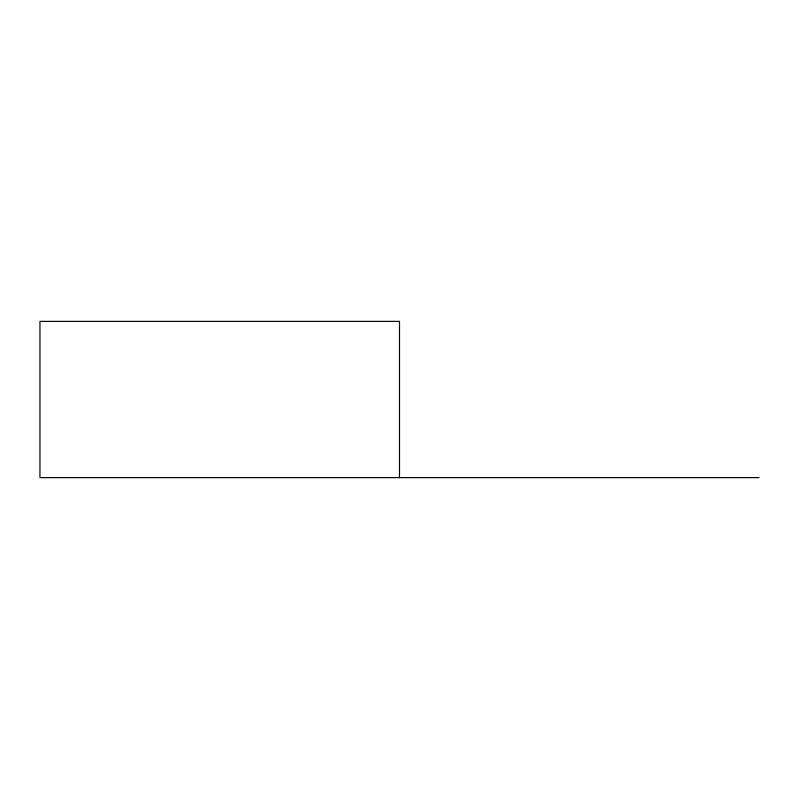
<?xml version="1.0" encoding="UTF-8"?>
<svg xmlns="http://www.w3.org/2000/svg" width="799" height="799" viewBox="0 0 799 799"><rect width="100%" height="100%" fill="white"/><g stroke="black" fill="none" stroke-linecap="round" stroke-linejoin="round"><path stroke-width="1.2" d="M759.05 477.612L39.95 477.612L39.95 321.388L399.5 321.388L399.5 477.612"/></g></svg>
